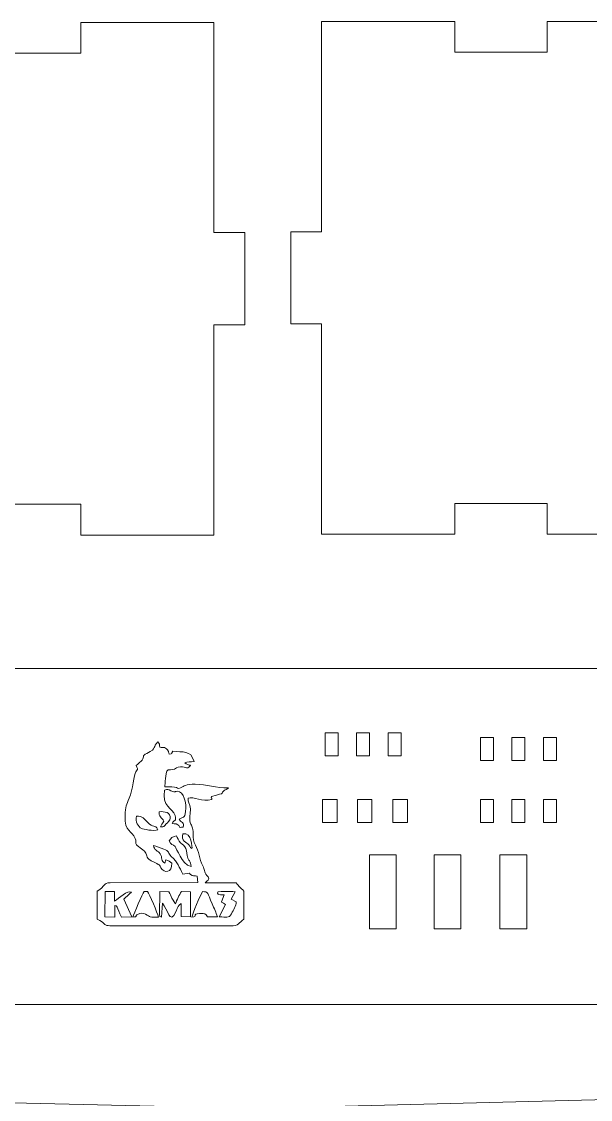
# Model space of a CAD drawing. Header units: centimetres. Extents: x -259 to 261, y 17 to 228.
# Drawn here: x -94.68 to -89.13, y 102.9 to 113.41 of the extents above; entities that cross this region are included whole.
import ezdxf

# ---------------------------------------------------------------- set-up
doc = ezdxf.new("R2010")
doc.units = ezdxf.units.CM
doc.header["$MEASUREMENT"] = 0
doc.layers.add('layer 1', color=7, linetype='Continuous')

msp = doc.modelspace()

# ---------------------------------------------------------------- linework, layer by layer
at = {"layer": 'layer 1', "color": 250, "lineweight": 9}
for points, knots in [([(-94.99846, 108.40203), (-94.99846, 108.40203), (-94.99846, 108.70203), (-94.99846, 108.70203), (-94.99846, 108.70203), (-94.99846, 108.70203), (-94.09846, 108.70203), (-94.09846, 108.70203), (-94.09846, 108.70203), (-94.09846, 108.70203), (-94.09846, 108.40203), (-94.09846, 108.40203), (-94.09846, 108.40203), (-94.09846, 108.40203), (-92.79846, 108.40203), (-92.79846, 108.40203), (-92.79846, 108.40203), (-92.79846, 108.40203), (-92.79846, 110.45203), (-92.79846, 110.45203), (-92.79846, 110.45203), (-92.79846, 110.45203), (-92.49846, 110.45203), (-92.49846, 110.45203), (-92.49846, 110.45203), (-92.49846, 110.45203), (-92.49846, 111.35203), (-92.49846, 111.35203), (-92.49846, 111.35203), (-92.49846, 111.35203), (-92.79846, 111.35203), (-92.79846, 111.35203), (-92.79846, 111.35203), (-92.79846, 111.35203), (-92.79846, 113.40203), (-92.79846, 113.40203), (-92.79846, 113.40203), (-92.79846, 113.40203), (-94.09846, 113.40203), (-94.09846, 113.40203), (-94.09846, 113.40203), (-94.09846, 113.40203), (-94.09846, 113.10203), (-94.09846, 113.10203), (-94.09846, 113.10203), (-94.09846, 113.10203), (-94.99846, 113.10203), (-94.99846, 113.10203), (-94.99846, 113.10203), (-94.99846, 113.10203), (-94.99846, 113.40203), (-94.99846, 113.40203), (-94.99846, 113.40203), (-94.99846, 113.40203), (-96.29846, 113.40203), (-96.29846, 113.40203), (-96.29846, 113.40203), (-96.29846, 113.40203), (-96.29846, 111.35203), (-96.29846, 111.35203), (-96.29846, 111.35203), (-96.29846, 111.35203), (-96.59846, 111.35203), (-96.59846, 111.35203), (-96.59846, 111.35203), (-96.59846, 111.35203), (-96.59846, 110.45203), (-96.59846, 110.45203), (-96.59846, 110.45203), (-96.59846, 110.45203), (-96.29846, 110.45203), (-96.29846, 110.45203), (-96.29846, 110.45203), (-96.29846, 110.45203), (-96.29846, 108.40203), (-96.29846, 108.40203), (-96.29846, 108.40203), (-96.29846, 108.40203), (-94.99846, 108.40203), (-94.99846, 108.40203)], [0, 0, 0, 0, 0.04761905, 0.04761905, 0.04761905, 0.04761905, 0.0952381, 0.0952381, 0.0952381, 0.0952381, 0.14285714, 0.14285714, 0.14285714, 0.14285714, 0.19047619, 0.19047619, 0.19047619, 0.19047619, 0.23809524, 0.23809524, 0.23809524, 0.23809524, 0.28571429, 0.28571429, 0.28571429, 0.28571429, 0.33333333, 0.33333333, 0.33333333, 0.33333333, 0.38095238, 0.38095238, 0.38095238, 0.38095238, 0.42857143, 0.42857143, 0.42857143, 0.42857143, 0.47619048, 0.47619048, 0.47619048, 0.47619048, 0.52380952, 0.52380952, 0.52380952, 0.52380952, 0.57142857, 0.57142857, 0.57142857, 0.57142857, 0.61904762, 0.61904762, 0.61904762, 0.61904762, 0.66666667, 0.66666667, 0.66666667, 0.66666667, 0.71428571, 0.71428571, 0.71428571, 0.71428571, 0.76190476, 0.76190476, 0.76190476, 0.76190476, 0.80952381, 0.80952381, 0.80952381, 0.80952381, 0.85714286, 0.85714286, 0.85714286, 0.85714286, 0.9047619, 0.9047619, 0.9047619, 0.9047619, 1, 1, 1, 1]), ([(-90.44767, 108.41088), (-90.44767, 108.41088), (-90.44767, 108.71088), (-90.44767, 108.71088), (-90.44767, 108.71088), (-90.44767, 108.71088), (-89.54767, 108.71088), (-89.54767, 108.71088), (-89.54767, 108.71088), (-89.54767, 108.71088), (-89.54767, 108.41088), (-89.54767, 108.41088), (-89.54767, 108.41088), (-89.54767, 108.41088), (-88.24767, 108.41088), (-88.24767, 108.41088), (-88.24767, 108.41088), (-88.24767, 108.41088), (-88.24767, 110.46088), (-88.24767, 110.46088), (-88.24767, 110.46088), (-88.24767, 110.46088), (-87.94767, 110.46088), (-87.94767, 110.46088), (-87.94767, 110.46088), (-87.94767, 110.46088), (-87.94767, 111.36088), (-87.94767, 111.36088), (-87.94767, 111.36088), (-87.94767, 111.36088), (-88.24767, 111.36088), (-88.24767, 111.36088), (-88.24767, 111.36088), (-88.24767, 111.36088), (-88.24767, 113.41088), (-88.24767, 113.41088), (-88.24767, 113.41088), (-88.24767, 113.41088), (-89.54767, 113.41088), (-89.54767, 113.41088), (-89.54767, 113.41088), (-89.54767, 113.41088), (-89.54767, 113.11088), (-89.54767, 113.11088), (-89.54767, 113.11088), (-89.54767, 113.11088), (-90.44767, 113.11088), (-90.44767, 113.11088), (-90.44767, 113.11088), (-90.44767, 113.11088), (-90.44767, 113.41088), (-90.44767, 113.41088), (-90.44767, 113.41088), (-90.44767, 113.41088), (-91.74767, 113.41088), (-91.74767, 113.41088), (-91.74767, 113.41088), (-91.74767, 113.41088), (-91.74767, 111.36088), (-91.74767, 111.36088), (-91.74767, 111.36088), (-91.74767, 111.36088), (-92.04767, 111.36088), (-92.04767, 111.36088), (-92.04767, 111.36088), (-92.04767, 111.36088), (-92.04767, 110.46088), (-92.04767, 110.46088), (-92.04767, 110.46088), (-92.04767, 110.46088), (-91.74767, 110.46088), (-91.74767, 110.46088), (-91.74767, 110.46088), (-91.74767, 110.46088), (-91.74767, 108.41088), (-91.74767, 108.41088), (-91.74767, 108.41088), (-91.74767, 108.41088), (-90.44767, 108.41088), (-90.44767, 108.41088)], [0, 0, 0, 0, 0.04761905, 0.04761905, 0.04761905, 0.04761905, 0.0952381, 0.0952381, 0.0952381, 0.0952381, 0.14285714, 0.14285714, 0.14285714, 0.14285714, 0.19047619, 0.19047619, 0.19047619, 0.19047619, 0.23809524, 0.23809524, 0.23809524, 0.23809524, 0.28571429, 0.28571429, 0.28571429, 0.28571429, 0.33333333, 0.33333333, 0.33333333, 0.33333333, 0.38095238, 0.38095238, 0.38095238, 0.38095238, 0.42857143, 0.42857143, 0.42857143, 0.42857143, 0.47619048, 0.47619048, 0.47619048, 0.47619048, 0.52380952, 0.52380952, 0.52380952, 0.52380952, 0.57142857, 0.57142857, 0.57142857, 0.57142857, 0.61904762, 0.61904762, 0.61904762, 0.61904762, 0.66666667, 0.66666667, 0.66666667, 0.66666667, 0.71428571, 0.71428571, 0.71428571, 0.71428571, 0.76190476, 0.76190476, 0.76190476, 0.76190476, 0.80952381, 0.80952381, 0.80952381, 0.80952381, 0.85714286, 0.85714286, 0.85714286, 0.85714286, 0.9047619, 0.9047619, 0.9047619, 0.9047619, 1, 1, 1, 1]), ([(-83.74876, 105.78827), (-83.74876, 105.78827), (-83.74876, 106.05168), (-83.74876, 106.05168), (-83.74876, 106.05168), (-83.74876, 106.05168), (-84.09979, 106.05168), (-84.09979, 106.05168), (-84.09979, 106.05168), (-84.09979, 106.05168), (-84.09979, 107.09913), (-84.09979, 107.09913), (-84.09979, 107.09913), (-84.09979, 107.09913), (-99.54376, 107.09913), (-99.54376, 107.09913), (-99.54376, 107.09913), (-99.54376, 107.09913), (-99.54376, 106.05168), (-99.54376, 106.05168), (-99.54376, 106.05168), (-99.54376, 106.05168), (-99.89473, 106.05168), (-99.89473, 106.05168), (-99.89473, 106.05168), (-99.89473, 106.05168), (-99.89473, 105.60307), (-99.89473, 105.60307)], [0, 0, 0, 0, 0.125, 0.125, 0.125, 0.125, 0.25, 0.25, 0.25, 0.25, 0.375, 0.375, 0.375, 0.375, 0.5, 0.5, 0.5, 0.5, 0.625, 0.625, 0.625, 0.625, 0.75, 0.75, 0.75, 0.75, 1, 1, 1, 1]), ([(-99.89473, 105.54306), (-99.89473, 105.54306), (-99.89473, 104.88139), (-99.89473, 104.88139), (-99.89473, 104.88139), (-99.89473, 104.88139), (-99.54376, 104.88139), (-99.54376, 104.88139), (-99.54376, 104.88139), (-99.54376, 104.88139), (-99.54376, 103.82305), (-99.54376, 103.82305), (-99.54376, 103.82305), (-99.54376, 103.82305), (-84.09979, 103.82305), (-84.09979, 103.82305), (-84.09979, 103.82305), (-84.09979, 103.82305), (-84.09979, 104.88139), (-84.09979, 104.88139), (-84.09979, 104.88139), (-84.09979, 104.88139), (-83.74876, 104.88139), (-83.74876, 104.88139), (-83.74876, 104.88139), (-83.74876, 104.88139), (-83.74876, 105.72827), (-83.74876, 105.72827)], [0, 0, 0, 0, 0.125, 0.125, 0.125, 0.125, 0.25, 0.25, 0.25, 0.25, 0.375, 0.375, 0.375, 0.375, 0.5, 0.5, 0.5, 0.5, 0.625, 0.625, 0.625, 0.625, 0.75, 0.75, 0.75, 0.75, 1, 1, 1, 1]), ([(-93.9405, 100.42963), (-93.9405, 100.42963), (-93.9405, 100.21839), (-93.9405, 100.21839), (-93.9405, 100.21839), (-93.9405, 100.21839), (-91.36649, 100.21839), (-91.36649, 100.21839), (-91.36649, 100.21839), (-91.36649, 100.21839), (-91.36649, 100.42963), (-91.36649, 100.42963), (-91.36649, 100.42963), (-91.36649, 100.42963), (-89.93466, 100.54715), (-89.93466, 100.54715), (-89.93466, 100.54715), (-89.93466, 100.54715), (-89.93466, 100.87239), (-89.93466, 100.87239), (-89.93466, 100.87239), (-89.93466, 100.87239), (-88.06965, 101.03142), (-88.06965, 101.03142), (-88.06965, 101.03142), (-88.06965, 101.03142), (-88.06965, 101.42201), (-88.06965, 101.42201), (-88.06965, 101.42201), (-88.06965, 101.42201), (-86.5844, 101.52906), (-86.5844, 101.52906), (-86.5844, 101.52906), (-86.5844, 101.52906), (-86.52455, 101.82315), (-86.52455, 101.82315), (-86.52455, 101.82315), (-86.52455, 101.82315), (-85.32395, 101.90629), (-85.32395, 101.90629), (-85.32395, 101.90629), (-85.32395, 101.90629), (-85.30585, 102.25374), (-85.30585, 102.25374), (-85.30585, 102.25374), (-85.30585, 102.25374), (-85.09033, 102.26967), (-85.09033, 102.26967), (-85.09033, 102.26967), (-85.09033, 102.26967), (-85.08263, 102.62976), (-85.08263, 102.62976), (-85.08263, 102.62976), (-85.08263, 102.62976), (-85.54023, 103.02428), (-85.54023, 103.02428), (-85.54023, 103.02428), (-85.54023, 103.02428), (-85.92422, 102.99591), (-85.92422, 102.99591), (-85.92422, 102.99591), (-85.92422, 102.99591), (-85.98274, 102.99591), (-85.98274, 102.99591), (-85.98274, 102.99591), (-85.98274, 102.99591), (-85.98274, 102.26169), (-85.98274, 102.26169), (-85.98274, 102.26169), (-85.98274, 102.26169), (-86.33376, 102.26169), (-86.33376, 102.26169), (-86.33376, 102.26169), (-86.33376, 102.26169), (-86.33376, 102.9613), (-86.33376, 102.9613), (-86.33376, 102.9613), (-86.33376, 102.9613), (-86.39228, 102.9613), (-86.39228, 102.9613), (-86.39228, 102.9613), (-86.39228, 102.9613), (-92.41757, 102.80723), (-92.41757, 102.80723), (-92.41757, 102.80723), (-92.41757, 102.80723), (-98.91478, 102.9613), (-98.91478, 102.9613), (-98.91478, 102.9613), (-98.91478, 102.9613), (-98.97328, 102.9613), (-98.97328, 102.9613), (-98.97328, 102.9613), (-98.97328, 102.9613), (-98.97328, 102.26169), (-98.97328, 102.26169), (-98.97328, 102.26169), (-98.97328, 102.26169), (-99.32425, 102.26169), (-99.32425, 102.26169), (-99.32425, 102.26169), (-99.32425, 102.26169), (-99.32425, 102.99591), (-99.32425, 102.99591), (-99.32425, 102.99591), (-99.32425, 102.99591), (-99.38276, 102.99591), (-99.38276, 102.99591), (-99.38276, 102.99591), (-99.38276, 102.99591), (-99.76677, 103.02428), (-99.76677, 103.02428), (-99.76677, 103.02428), (-99.76677, 103.02428), (-100.22435, 102.62976), (-100.22435, 102.62976), (-100.22435, 102.62976), (-100.22435, 102.62976), (-100.21666, 102.26967), (-100.21666, 102.26967), (-100.21666, 102.26967), (-100.21666, 102.26967), (-100.00113, 102.25374), (-100.00113, 102.25374), (-100.00113, 102.25374), (-100.00113, 102.25374), (-99.98304, 101.86726), (-99.98304, 101.86726), (-99.98304, 101.86726), (-99.98304, 101.86726), (-98.7825, 101.78412), (-98.7825, 101.78412), (-98.7825, 101.78412), (-98.7825, 101.78412), (-98.72259, 101.52906), (-98.72259, 101.52906), (-98.72259, 101.52906), (-98.72259, 101.52906), (-97.23741, 101.42201), (-97.23741, 101.42201), (-97.23741, 101.42201), (-97.23741, 101.42201), (-97.23741, 101.03142), (-97.23741, 101.03142), (-97.23741, 101.03142), (-97.23741, 101.03142), (-95.37239, 100.87239), (-95.37239, 100.87239), (-95.37239, 100.87239), (-95.37239, 100.87239), (-95.37239, 100.54715), (-95.37239, 100.54715), (-95.37239, 100.54715), (-95.37239, 100.54715), (-93.9405, 100.42963), (-93.9405, 100.42963)], [0, 0, 0, 0, 0.025, 0.025, 0.025, 0.025, 0.05, 0.05, 0.05, 0.05, 0.075, 0.075, 0.075, 0.075, 0.1, 0.1, 0.1, 0.1, 0.125, 0.125, 0.125, 0.125, 0.15, 0.15, 0.15, 0.15, 0.175, 0.175, 0.175, 0.175, 0.2, 0.2, 0.2, 0.2, 0.225, 0.225, 0.225, 0.225, 0.25, 0.25, 0.25, 0.25, 0.275, 0.275, 0.275, 0.275, 0.3, 0.3, 0.3, 0.3, 0.325, 0.325, 0.325, 0.325, 0.35, 0.35, 0.35, 0.35, 0.375, 0.375, 0.375, 0.375, 0.4, 0.4, 0.4, 0.4, 0.425, 0.425, 0.425, 0.425, 0.45, 0.45, 0.45, 0.45, 0.475, 0.475, 0.475, 0.475, 0.5, 0.5, 0.5, 0.5, 0.525, 0.525, 0.525, 0.525, 0.55, 0.55, 0.55, 0.55, 0.575, 0.575, 0.575, 0.575, 0.6, 0.6, 0.6, 0.6, 0.625, 0.625, 0.625, 0.625, 0.65, 0.65, 0.65, 0.65, 0.675, 0.675, 0.675, 0.675, 0.7, 0.7, 0.7, 0.7, 0.725, 0.725, 0.725, 0.725, 0.75, 0.75, 0.75, 0.75, 0.775, 0.775, 0.775, 0.775, 0.8, 0.8, 0.8, 0.8, 0.825, 0.825, 0.825, 0.825, 0.85, 0.85, 0.85, 0.85, 0.875, 0.875, 0.875, 0.875, 0.9, 0.9, 0.9, 0.9, 0.925, 0.925, 0.925, 0.925, 0.95, 0.95, 0.95, 0.95, 1, 1, 1, 1])]:
    msp.add_open_spline(points, degree=3, knots=knots, dxfattribs=at)
at = {"layer": 'layer 1', "color": 2, "lineweight": 9}
for points, knots in [([(-91.58566, 106.2482), (-91.58566, 106.2482), (-91.7119, 106.2482), (-91.7119, 106.2482), (-91.7119, 106.2482), (-91.7119, 106.2482), (-91.7119, 106.47311), (-91.7119, 106.47311), (-91.7119, 106.47311), (-91.7119, 106.47311), (-91.58566, 106.47311), (-91.58566, 106.47311), (-91.58566, 106.47311), (-91.58566, 106.47311), (-91.58566, 106.2482), (-91.58566, 106.2482)], [0, 0, 0, 0, 0.2, 0.2, 0.2, 0.2, 0.4, 0.4, 0.4, 0.4, 0.6, 0.6, 0.6, 0.6, 1, 1, 1, 1]), ([(-91.28151, 106.24829), (-91.28151, 106.24829), (-91.40775, 106.24829), (-91.40775, 106.24829), (-91.40775, 106.24829), (-91.40775, 106.24829), (-91.40775, 106.47318), (-91.40775, 106.47318), (-91.40775, 106.47318), (-91.40775, 106.47318), (-91.28151, 106.47318), (-91.28151, 106.47318), (-91.28151, 106.47318), (-91.28151, 106.47318), (-91.28151, 106.24829), (-91.28151, 106.24829)], [0, 0, 0, 0, 0.2, 0.2, 0.2, 0.2, 0.4, 0.4, 0.4, 0.4, 0.6, 0.6, 0.6, 0.6, 1, 1, 1, 1]), ([(-90.97165, 106.24829), (-90.97165, 106.24829), (-91.09789, 106.24829), (-91.09789, 106.24829), (-91.09789, 106.24829), (-91.09789, 106.24829), (-91.09789, 106.47318), (-91.09789, 106.47318), (-91.09789, 106.47318), (-91.09789, 106.47318), (-90.97165, 106.47318), (-90.97165, 106.47318), (-90.97165, 106.47318), (-90.97165, 106.47318), (-90.97165, 106.24829), (-90.97165, 106.24829)], [0, 0, 0, 0, 0.2, 0.2, 0.2, 0.2, 0.4, 0.4, 0.4, 0.4, 0.6, 0.6, 0.6, 0.6, 1, 1, 1, 1]), ([(-90.07047, 106.20192), (-90.07047, 106.20192), (-90.19671, 106.20192), (-90.19671, 106.20192), (-90.19671, 106.20192), (-90.19671, 106.20192), (-90.19671, 106.42682), (-90.19671, 106.42682), (-90.19671, 106.42682), (-90.19671, 106.42682), (-90.07047, 106.42682), (-90.07047, 106.42682), (-90.07047, 106.42682), (-90.07047, 106.42682), (-90.07047, 106.20192), (-90.07047, 106.20192)], [0, 0, 0, 0, 0.2, 0.2, 0.2, 0.2, 0.4, 0.4, 0.4, 0.4, 0.6, 0.6, 0.6, 0.6, 1, 1, 1, 1]), ([(-89.76632, 106.202), (-89.76632, 106.202), (-89.89256, 106.202), (-89.89256, 106.202), (-89.89256, 106.202), (-89.89256, 106.202), (-89.89256, 106.4269), (-89.89256, 106.4269), (-89.89256, 106.4269), (-89.89256, 106.4269), (-89.76632, 106.4269), (-89.76632, 106.4269), (-89.76632, 106.4269), (-89.76632, 106.4269), (-89.76632, 106.202), (-89.76632, 106.202)], [0, 0, 0, 0, 0.2, 0.2, 0.2, 0.2, 0.4, 0.4, 0.4, 0.4, 0.6, 0.6, 0.6, 0.6, 1, 1, 1, 1]), ([(-89.5827, 106.202), (-89.5827, 106.202), (-89.5827, 106.4269), (-89.5827, 106.4269), (-89.5827, 106.4269), (-89.5827, 106.4269), (-89.45646, 106.4269), (-89.45646, 106.4269), (-89.45646, 106.4269), (-89.45646, 106.4269), (-89.45646, 106.202), (-89.45646, 106.202), (-89.45646, 106.202), (-89.45646, 106.202), (-89.5827, 106.202), (-89.5827, 106.202)], [0, 0, 0, 0, 0.2, 0.2, 0.2, 0.2, 0.4, 0.4, 0.4, 0.4, 0.6, 0.6, 0.6, 0.6, 1, 1, 1, 1]), ([(-92.66212, 105.93124), (-92.66084, 105.9322), (-92.65846, 105.93412), (-92.65699, 105.93588), (-92.65699, 105.93588), (-92.77675, 105.9356), (-92.86793, 105.96874), (-92.98038, 105.9721), (-92.98038, 105.9721), (-93.07653, 105.97497), (-93.08723, 105.95113), (-93.12484, 105.93486), (-93.12484, 105.93486), (-93.15415, 105.92218), (-93.14986, 105.93728), (-93.18411, 105.94435), (-93.18411, 105.94435), (-93.21968, 105.95167), (-93.23926, 105.94229), (-93.27616, 105.94488), (-93.27616, 105.94488), (-93.27823, 105.97258), (-93.2691, 106.0836), (-93.2577, 106.10035), (-93.2577, 106.10035), (-93.23286, 106.12293), (-93.23897, 106.10648), (-93.20281, 106.11418), (-93.20281, 106.11418), (-93.17051, 106.12106), (-93.17402, 106.13093), (-93.14827, 106.13812), (-93.14827, 106.13812), (-93.07581, 106.15833), (-93.06979, 106.10098), (-93.02831, 106.15431), (-93.02831, 106.15431), (-93.03038, 106.15568), (-93.03397, 106.15925), (-93.03517, 106.15724), (-93.03517, 106.15724), (-93.0352, 106.15718), (-93.06856, 106.16612), (-93.08159, 106.17971), (-93.08159, 106.17971), (-93.05904, 106.19405), (-93.02494, 106.18948), (-92.99183, 106.19203), (-92.99183, 106.19203), (-93.02547, 106.31327), (-93.10069, 106.27583), (-93.20065, 106.2947), (-93.20065, 106.2947), (-93.22193, 106.26381), (-93.19395, 106.27043), (-93.23452, 106.26596), (-93.23452, 106.26596), (-93.24601, 106.2861), (-93.23966, 106.28309), (-93.24283, 106.28981), (-93.24283, 106.28981), (-93.26809, 106.34338), (-93.289, 106.3244), (-93.32748, 106.33164), (-93.32748, 106.33164), (-93.33129, 106.35913), (-93.32807, 106.36665), (-93.34459, 106.38378), (-93.34459, 106.38378), (-93.40425, 106.3311), (-93.34527, 106.32535), (-93.45362, 106.27227), (-93.45362, 106.27227), (-93.50654, 106.24634), (-93.47413, 106.24483), (-93.49791, 106.20578), (-93.49791, 106.20578), (-93.50266, 106.19798), (-93.5426, 106.16739), (-93.5569, 106.15431), (-93.5569, 106.15431), (-93.54003, 106.10654), (-93.53766, 106.13022), (-93.56056, 106.0918), (-93.56056, 106.0918), (-93.57614, 106.06566), (-93.59284, 105.92041), (-93.62593, 105.83466), (-93.62593, 105.83466), (-93.65317, 105.7641), (-93.6607, 105.76275), (-93.66586, 105.6635), (-93.66586, 105.6635), (-93.67433, 105.50078), (-93.59404, 105.52364), (-93.56667, 105.44048), (-93.56667, 105.44048), (-93.55061, 105.39167), (-93.57309, 105.39177), (-93.53524, 105.36246), (-93.53524, 105.36246), (-93.50793, 105.34131), (-93.49885, 105.34307), (-93.47722, 105.31868), (-93.47722, 105.31868), (-93.42554, 105.26041), (-93.49033, 105.26061), (-93.37682, 105.20739), (-93.37682, 105.20739), (-93.31061, 105.17636), (-93.33174, 105.18241), (-93.31691, 105.15751), (-93.31691, 105.15751), (-93.28197, 105.09889), (-93.20728, 105.10948), (-93.20924, 105.20049), (-93.20924, 105.20049), (-93.22937, 105.21785), (-93.23808, 105.22622), (-93.26839, 105.23417)], [0, 0, 0, 0, 0.03225806, 0.03225806, 0.03225806, 0.03225806, 0.06451613, 0.06451613, 0.06451613, 0.06451613, 0.09677419, 0.09677419, 0.09677419, 0.09677419, 0.12903226, 0.12903226, 0.12903226, 0.12903226, 0.16129032, 0.16129032, 0.16129032, 0.16129032, 0.19354839, 0.19354839, 0.19354839, 0.19354839, 0.22580645, 0.22580645, 0.22580645, 0.22580645, 0.25806452, 0.25806452, 0.25806452, 0.25806452, 0.29032258, 0.29032258, 0.29032258, 0.29032258, 0.32258065, 0.32258065, 0.32258065, 0.32258065, 0.35483871, 0.35483871, 0.35483871, 0.35483871, 0.38709677, 0.38709677, 0.38709677, 0.38709677, 0.41935484, 0.41935484, 0.41935484, 0.41935484, 0.4516129, 0.4516129, 0.4516129, 0.4516129, 0.48387097, 0.48387097, 0.48387097, 0.48387097, 0.51612903, 0.51612903, 0.51612903, 0.51612903, 0.5483871, 0.5483871, 0.5483871, 0.5483871, 0.58064516, 0.58064516, 0.58064516, 0.58064516, 0.61290323, 0.61290323, 0.61290323, 0.61290323, 0.64516129, 0.64516129, 0.64516129, 0.64516129, 0.67741935, 0.67741935, 0.67741935, 0.67741935, 0.70967742, 0.70967742, 0.70967742, 0.70967742, 0.74193548, 0.74193548, 0.74193548, 0.74193548, 0.77419355, 0.77419355, 0.77419355, 0.77419355, 0.80645161, 0.80645161, 0.80645161, 0.80645161, 0.83870968, 0.83870968, 0.83870968, 0.83870968, 0.87096774, 0.87096774, 0.87096774, 0.87096774, 0.90322581, 0.90322581, 0.90322581, 0.90322581, 0.93548387, 0.93548387, 0.93548387, 0.93548387, 1, 1, 1, 1]), ([(-93.09905, 105.55415), (-93.08257, 105.59838), (-93.12319, 105.6009), (-93.13791, 105.62938), (-93.13791, 105.62938), (-93.09887, 105.65998), (-93.08576, 105.63), (-93.07459, 105.70631), (-93.07459, 105.70631), (-93.06254, 105.78856), (-93.09502, 105.9033), (-93.15695, 105.90241), (-93.15695, 105.90241), (-93.19474, 105.90187), (-93.16071, 105.88668), (-93.21814, 105.90773), (-93.21814, 105.90773), (-93.25061, 105.91963), (-93.24525, 105.92756), (-93.28098, 105.91327), (-93.28098, 105.91327), (-93.30818, 105.75569), (-93.20124, 105.73906), (-93.17854, 105.66688), (-93.17854, 105.66688), (-93.15899, 105.60467), (-93.19146, 105.62645), (-93.20531, 105.58869), (-93.20531, 105.58869), (-93.17303, 105.58167), (-93.17873, 105.59307), (-93.15174, 105.57643), (-93.15174, 105.57643), (-93.11601, 105.55441), (-93.15524, 105.5456), (-93.09905, 105.55415)], [0, 0, 0, 0, 0.1, 0.1, 0.1, 0.1, 0.2, 0.2, 0.2, 0.2, 0.3, 0.3, 0.3, 0.3, 0.4, 0.4, 0.4, 0.4, 0.5, 0.5, 0.5, 0.5, 0.6, 0.6, 0.6, 0.6, 0.7, 0.7, 0.7, 0.7, 0.8, 0.8, 0.8, 0.8, 1, 1, 1, 1]), ([(-92.8857, 105.01096), (-92.85098, 105.03763), (-92.83234, 105.04104), (-92.86659, 105.08219), (-92.86659, 105.08219), (-92.89714, 105.11888), (-92.88707, 105.13726), (-92.90849, 105.17655), (-92.90849, 105.17655), (-92.9434, 105.2406), (-92.94462, 105.32381), (-92.97939, 105.37671), (-92.97939, 105.37671), (-93.00162, 105.41052), (-92.99945, 105.44191), (-93.00049, 105.48576), (-93.00049, 105.48576), (-93.00238, 105.56597), (-93.01509, 105.54829), (-93.02952, 105.59779), (-93.02952, 105.59779), (-93.04223, 105.64137), (-93.02735, 105.68703), (-93.02867, 105.73153), (-93.02867, 105.73153), (-93.03026, 105.78526), (-93.05549, 105.79698), (-93.05165, 105.83641), (-93.05165, 105.83641), (-92.99758, 105.85433), (-92.91117, 105.79873), (-92.81966, 105.82117), (-92.81966, 105.82117), (-92.81613, 105.83346), (-92.81881, 105.82406), (-92.82017, 105.83425), (-92.82017, 105.83425), (-92.82377, 105.86113), (-92.82477, 105.8161), (-92.82371, 105.85276), (-92.82371, 105.85276), (-92.66473, 105.89833), (-92.7534, 105.85974), (-92.70079, 105.90685), (-92.70079, 105.90685), (-92.68804, 105.91828), (-92.69444, 105.91019), (-92.67907, 105.9196)], [0, 0, 0, 0, 0.07692308, 0.07692308, 0.07692308, 0.07692308, 0.15384615, 0.15384615, 0.15384615, 0.15384615, 0.23076923, 0.23076923, 0.23076923, 0.23076923, 0.30769231, 0.30769231, 0.30769231, 0.30769231, 0.38461538, 0.38461538, 0.38461538, 0.38461538, 0.46153846, 0.46153846, 0.46153846, 0.46153846, 0.53846154, 0.53846154, 0.53846154, 0.53846154, 0.61538462, 0.61538462, 0.61538462, 0.61538462, 0.69230769, 0.69230769, 0.69230769, 0.69230769, 0.76923077, 0.76923077, 0.76923077, 0.76923077, 0.84615385, 0.84615385, 0.84615385, 0.84615385, 1, 1, 1, 1]), ([(-91.73875, 105.59669), (-91.73875, 105.59669), (-91.73875, 105.82159), (-91.73875, 105.82159), (-91.73875, 105.82159), (-91.73875, 105.82159), (-91.5976, 105.82159), (-91.5976, 105.82159), (-91.5976, 105.82159), (-91.5976, 105.82159), (-91.5976, 105.59669), (-91.5976, 105.59669), (-91.5976, 105.59669), (-91.5976, 105.59669), (-91.73875, 105.59669), (-91.73875, 105.59669)], [0, 0, 0, 0, 0.2, 0.2, 0.2, 0.2, 0.4, 0.4, 0.4, 0.4, 0.6, 0.6, 0.6, 0.6, 1, 1, 1, 1]), ([(-91.39868, 105.59676), (-91.39868, 105.59676), (-91.39868, 105.82167), (-91.39868, 105.82167), (-91.39868, 105.82167), (-91.39868, 105.82167), (-91.25754, 105.82167), (-91.25754, 105.82167), (-91.25754, 105.82167), (-91.25754, 105.82167), (-91.25754, 105.59676), (-91.25754, 105.59676), (-91.25754, 105.59676), (-91.25754, 105.59676), (-91.39868, 105.59676), (-91.39868, 105.59676)], [0, 0, 0, 0, 0.2, 0.2, 0.2, 0.2, 0.4, 0.4, 0.4, 0.4, 0.6, 0.6, 0.6, 0.6, 1, 1, 1, 1]), ([(-91.05224, 105.59676), (-91.05224, 105.59676), (-91.05224, 105.82167), (-91.05224, 105.82167), (-91.05224, 105.82167), (-91.05224, 105.82167), (-90.91109, 105.82167), (-90.91109, 105.82167), (-90.91109, 105.82167), (-90.91109, 105.82167), (-90.91109, 105.59676), (-90.91109, 105.59676), (-90.91109, 105.59676), (-90.91109, 105.59676), (-91.05224, 105.59676), (-91.05224, 105.59676)], [0, 0, 0, 0, 0.2, 0.2, 0.2, 0.2, 0.4, 0.4, 0.4, 0.4, 0.6, 0.6, 0.6, 0.6, 1, 1, 1, 1]), ([(-90.19671, 105.59669), (-90.19671, 105.59669), (-90.19671, 105.82159), (-90.19671, 105.82159), (-90.19671, 105.82159), (-90.19671, 105.82159), (-90.07047, 105.82159), (-90.07047, 105.82159), (-90.07047, 105.82159), (-90.07047, 105.82159), (-90.07047, 105.59669), (-90.07047, 105.59669), (-90.07047, 105.59669), (-90.07047, 105.59669), (-90.19671, 105.59669), (-90.19671, 105.59669)], [0, 0, 0, 0, 0.2, 0.2, 0.2, 0.2, 0.4, 0.4, 0.4, 0.4, 0.6, 0.6, 0.6, 0.6, 1, 1, 1, 1]), ([(-89.89256, 105.59676), (-89.89256, 105.59676), (-89.89256, 105.82167), (-89.89256, 105.82167), (-89.89256, 105.82167), (-89.89256, 105.82167), (-89.76632, 105.82167), (-89.76632, 105.82167), (-89.76632, 105.82167), (-89.76632, 105.82167), (-89.76632, 105.59676), (-89.76632, 105.59676), (-89.76632, 105.59676), (-89.76632, 105.59676), (-89.89256, 105.59676), (-89.89256, 105.59676)], [0, 0, 0, 0, 0.2, 0.2, 0.2, 0.2, 0.4, 0.4, 0.4, 0.4, 0.6, 0.6, 0.6, 0.6, 1, 1, 1, 1]), ([(-89.5827, 105.59676), (-89.5827, 105.59676), (-89.5827, 105.82167), (-89.5827, 105.82167), (-89.5827, 105.82167), (-89.5827, 105.82167), (-89.45646, 105.82167), (-89.45646, 105.82167), (-89.45646, 105.82167), (-89.45646, 105.82167), (-89.45646, 105.59676), (-89.45646, 105.59676), (-89.45646, 105.59676), (-89.45646, 105.59676), (-89.5827, 105.59676), (-89.5827, 105.59676)], [0, 0, 0, 0, 0.2, 0.2, 0.2, 0.2, 0.4, 0.4, 0.4, 0.4, 0.6, 0.6, 0.6, 0.6, 1, 1, 1, 1]), ([(-93.22479, 105.63879), (-93.21744, 105.69175), (-93.28009, 105.713), (-93.33261, 105.70096), (-93.33261, 105.70096), (-93.34157, 105.66047), (-93.30782, 105.64669), (-93.28692, 105.61245), (-93.28692, 105.61245), (-93.30112, 105.58334), (-93.31492, 105.58019), (-93.31975, 105.55457), (-93.31975, 105.55457), (-93.28377, 105.55164), (-93.28465, 105.56138), (-93.2651, 105.58397), (-93.2651, 105.58397), (-93.25045, 105.6009), (-93.22811, 105.61495), (-93.22479, 105.63879)], [0, 0, 0, 0, 0.16666667, 0.16666667, 0.16666667, 0.16666667, 0.33333333, 0.33333333, 0.33333333, 0.33333333, 0.5, 0.5, 0.5, 0.5, 0.66666667, 0.66666667, 0.66666667, 0.66666667, 1, 1, 1, 1]), ([(-93.34565, 105.52791), (-93.36891, 105.58491), (-93.39711, 105.54081), (-93.44473, 105.59719), (-93.44473, 105.59719), (-93.47102, 105.62832), (-93.49646, 105.6652), (-93.55311, 105.66011), (-93.55311, 105.66011), (-93.56824, 105.6055), (-93.54036, 105.55706), (-93.50355, 105.53852), (-93.50355, 105.53852), (-93.49597, 105.53471), (-93.38184, 105.50904), (-93.34565, 105.52791)], [0, 0, 0, 0, 0.2, 0.2, 0.2, 0.2, 0.4, 0.4, 0.4, 0.4, 0.6, 0.6, 0.6, 0.6, 1, 1, 1, 1]), ([(-93.02103, 105.16783), (-93.02684, 105.23312), (-93.03889, 105.20753), (-93.05372, 105.25171), (-93.05372, 105.25171), (-93.06442, 105.28355), (-93.05913, 105.31422), (-93.07143, 105.34355), (-93.07143, 105.34355), (-93.08399, 105.37351), (-93.10395, 105.38053), (-93.12503, 105.40045), (-93.12503, 105.40045), (-93.14585, 105.42013), (-93.15582, 105.44871), (-93.164, 105.46915), (-93.164, 105.46915), (-93.19772, 105.46417), (-93.22374, 105.44596), (-93.23504, 105.41771), (-93.23504, 105.41771), (-93.21641, 105.37834), (-93.2005, 105.38763), (-93.17777, 105.36439), (-93.17777, 105.36439), (-93.15861, 105.34481), (-93.12035, 105.19604), (-93.02103, 105.16783)], [0, 0, 0, 0, 0.125, 0.125, 0.125, 0.125, 0.25, 0.25, 0.25, 0.25, 0.375, 0.375, 0.375, 0.375, 0.5, 0.5, 0.5, 0.5, 0.625, 0.625, 0.625, 0.625, 0.75, 0.75, 0.75, 0.75, 1, 1, 1, 1]), ([(-93.01312, 105.34319), (-93.00985, 105.35029), (-93.01664, 105.50392), (-93.10107, 105.4878), (-93.10107, 105.4878), (-93.12401, 105.41896), (-93.06356, 105.40412), (-93.04377, 105.38001), (-93.04377, 105.38001), (-93.02401, 105.35593), (-93.03936, 105.36109), (-93.01312, 105.34319)], [0, 0, 0, 0, 0.25, 0.25, 0.25, 0.25, 0.5, 0.5, 0.5, 0.5, 1, 1, 1, 1]), ([(-93.38888, 105.374), (-93.36146, 105.36852), (-93.31834, 105.35064), (-93.28699, 105.3394), (-93.28699, 105.3394), (-93.23324, 105.32016), (-93.2474, 105.29873), (-93.21498, 105.26793), (-93.21498, 105.26793), (-93.14986, 105.20607), (-93.13752, 105.16384), (-93.10261, 105.09548)], [0, 0, 0, 0, 0.25, 0.25, 0.25, 0.25, 0.5, 0.5, 0.5, 0.5, 1, 1, 1, 1]), ([(-93.27685, 105.20244), (-93.31736, 105.22118), (-93.29873, 105.2531), (-93.32424, 105.2941), (-93.32424, 105.2941), (-93.34239, 105.32326), (-93.38261, 105.3281), (-93.38888, 105.374)], [0, 0, 0, 0, 0.33333333, 0.33333333, 0.33333333, 0.33333333, 1, 1, 1, 1]), ([(-91.28151, 105.28229), (-91.28151, 105.28229), (-91.0198, 105.28229), (-91.0198, 105.28229), (-91.0198, 105.28229), (-91.0198, 105.28229), (-91.0198, 104.56157), (-91.0198, 104.56157), (-91.0198, 104.56157), (-91.0198, 104.56157), (-91.28151, 104.56157), (-91.28151, 104.56157), (-91.28151, 104.56157), (-91.28151, 104.56157), (-91.28151, 105.28229), (-91.28151, 105.28229)], [0, 0, 0, 0, 0.2, 0.2, 0.2, 0.2, 0.4, 0.4, 0.4, 0.4, 0.6, 0.6, 0.6, 0.6, 1, 1, 1, 1]), ([(-90.65098, 105.28256), (-90.65098, 105.28256), (-90.38928, 105.28256), (-90.38928, 105.28256), (-90.38928, 105.28256), (-90.38928, 105.28256), (-90.38928, 104.56183), (-90.38928, 104.56183), (-90.38928, 104.56183), (-90.38928, 104.56183), (-90.65098, 104.56183), (-90.65098, 104.56183), (-90.65098, 104.56183), (-90.65098, 104.56183), (-90.65098, 105.28256), (-90.65098, 105.28256)], [0, 0, 0, 0, 0.2, 0.2, 0.2, 0.2, 0.4, 0.4, 0.4, 0.4, 0.6, 0.6, 0.6, 0.6, 1, 1, 1, 1]), ([(-89.74691, 105.28256), (-89.74691, 105.28256), (-89.74691, 104.56183), (-89.74691, 104.56183), (-89.74691, 104.56183), (-89.74691, 104.56183), (-90.00862, 104.56183), (-90.00862, 104.56183), (-90.00862, 104.56183), (-90.00862, 104.56183), (-90.00862, 105.28256), (-90.00862, 105.28256), (-90.00862, 105.28256), (-90.00862, 105.28256), (-89.74691, 105.28256), (-89.74691, 105.28256)], [0, 0, 0, 0, 0.2, 0.2, 0.2, 0.2, 0.4, 0.4, 0.4, 0.4, 0.6, 0.6, 0.6, 0.6, 1, 1, 1, 1]), ([(-92.96125, 105.07328), (-92.96125, 105.07328), (-92.95559, 105.01131), (-92.95559, 105.01131), (-92.95559, 105.01131), (-92.95559, 105.01131), (-93.81025, 105.01042), (-93.81025, 105.01042)], [0, 0, 0, 0, 0.33333333, 0.33333333, 0.33333333, 0.33333333, 1, 1, 1, 1]), ([(-93.0392, 105.10415), (-93.03603, 105.10853), (-93.03711, 105.09075), (-93.01123, 105.08114), (-93.01123, 105.08114), (-92.98746, 105.07233), (-92.99236, 105.08423), (-92.96125, 105.07328)], [0, 0, 0, 0, 0.33333333, 0.33333333, 0.33333333, 0.33333333, 1, 1, 1, 1]), ([(-93.67754, 104.84991), (-93.65488, 104.87308), (-93.62974, 104.89447), (-93.60202, 104.91818), (-93.60202, 104.91818), (-93.64386, 104.94318), (-93.72328, 104.85464), (-93.76808, 104.83207)], [0, 0, 0, 0, 0.33333333, 0.33333333, 0.33333333, 0.33333333, 1, 1, 1, 1]), ([(-93.86106, 104.92411), (-93.86106, 104.92411), (-93.86452, 104.67643), (-93.86452, 104.67643), (-93.86452, 104.67643), (-93.86452, 104.67643), (-93.76712, 104.67575), (-93.76712, 104.67575), (-93.76712, 104.67575), (-93.76712, 104.67575), (-93.7667, 104.78901), (-93.7667, 104.78901)], [0, 0, 0, 0, 0.25, 0.25, 0.25, 0.25, 0.5, 0.5, 0.5, 0.5, 1, 1, 1, 1]), ([(-93.76808, 104.83207), (-93.76808, 104.83207), (-93.7682, 104.92408), (-93.7682, 104.92408), (-93.7682, 104.92408), (-93.7682, 104.92408), (-93.86106, 104.92411), (-93.86106, 104.92411)], [0, 0, 0, 0, 0.33333333, 0.33333333, 0.33333333, 0.33333333, 1, 1, 1, 1]), ([(-93.69905, 104.67562), (-93.69905, 104.67562), (-93.60074, 104.67656), (-93.60074, 104.67656), (-93.60074, 104.67656), (-93.60074, 104.67656), (-93.67754, 104.84991), (-93.67754, 104.84991)], [0, 0, 0, 0, 0.33333333, 0.33333333, 0.33333333, 0.33333333, 1, 1, 1, 1]), ([(-93.58894, 104.67588), (-93.53699, 104.67939), (-93.57352, 104.68538), (-93.54317, 104.70223), (-93.54317, 104.70223), (-93.48382, 104.73514), (-93.43708, 104.68142), (-93.42053, 104.67701), (-93.42053, 104.67701), (-93.40738, 104.67352), (-93.35675, 104.6755), (-93.34018, 104.67547), (-93.34018, 104.67547), (-93.34984, 104.71234), (-93.42784, 104.90395), (-93.44619, 104.9235)], [0, 0, 0, 0, 0.2, 0.2, 0.2, 0.2, 0.4, 0.4, 0.4, 0.4, 0.6, 0.6, 0.6, 0.6, 1, 1, 1, 1]), ([(-93.23729, 104.92304), (-93.23729, 104.92304), (-93.32773, 104.92442), (-93.32773, 104.92442), (-93.32773, 104.92442), (-93.32773, 104.92442), (-93.32858, 104.6983), (-93.32858, 104.6983)], [0, 0, 0, 0, 0.33333333, 0.33333333, 0.33333333, 0.33333333, 1, 1, 1, 1]), ([(-93.11735, 104.80781), (-93.11735, 104.80781), (-93.11802, 104.67973), (-93.11802, 104.67973), (-93.11802, 104.67973), (-93.11802, 104.67973), (-93.0263, 104.67641), (-93.0263, 104.67641), (-93.0263, 104.67641), (-93.0263, 104.67641), (-93.02707, 104.92184), (-93.02707, 104.92184), (-93.02707, 104.92184), (-93.02707, 104.92184), (-93.11598, 104.92405), (-93.11598, 104.92405)], [0, 0, 0, 0, 0.2, 0.2, 0.2, 0.2, 0.4, 0.4, 0.4, 0.4, 0.6, 0.6, 0.6, 0.6, 1, 1, 1, 1]), ([(-92.76451, 104.67638), (-92.77855, 104.72165), (-92.7962, 104.75808), (-92.81609, 104.80377), (-92.81609, 104.80377), (-92.86431, 104.91453), (-92.84898, 104.92423), (-92.9113, 104.9235), (-92.9113, 104.9235), (-92.93201, 104.88159), (-93.01005, 104.71137), (-93.01331, 104.67594)], [0, 0, 0, 0, 0.25, 0.25, 0.25, 0.25, 0.5, 0.5, 0.5, 0.5, 1, 1, 1, 1]), ([(-92.59094, 104.92308), (-92.62321, 104.92393), (-92.65386, 104.92365), (-92.68432, 104.92411), (-92.68432, 104.92411), (-92.69418, 104.92425), (-92.71937, 104.92553), (-92.72735, 104.9249), (-92.72735, 104.9249), (-92.79029, 104.91988), (-92.74616, 104.92141), (-92.76394, 104.90972), (-92.76394, 104.90972), (-92.75381, 104.89184), (-92.76165, 104.89344), (-92.69803, 104.8934)], [0, 0, 0, 0, 0.2, 0.2, 0.2, 0.2, 0.4, 0.4, 0.4, 0.4, 0.6, 0.6, 0.6, 0.6, 1, 1, 1, 1]), ([(-92.58246, 104.82505), (-92.58246, 104.82505), (-92.62982, 104.85045), (-92.62982, 104.85045), (-92.62982, 104.85045), (-92.62982, 104.85045), (-92.59094, 104.92308), (-92.59094, 104.92308)], [0, 0, 0, 0, 0.33333333, 0.33333333, 0.33333333, 0.33333333, 1, 1, 1, 1]), ([(-93.7667, 104.78901), (-93.74727, 104.78439), (-93.75508, 104.78895), (-93.7438, 104.77199), (-93.7438, 104.77199), (-93.73275, 104.75536), (-93.72683, 104.71891), (-93.69905, 104.67562)], [0, 0, 0, 0, 0.33333333, 0.33333333, 0.33333333, 0.33333333, 1, 1, 1, 1]), ([(-93.30151, 104.80972), (-93.24761, 104.7604), (-93.23451, 104.58656), (-93.16802, 104.73252), (-93.16802, 104.73252), (-93.14902, 104.77422), (-93.15079, 104.78568), (-93.11735, 104.80781)], [0, 0, 0, 0, 0.33333333, 0.33333333, 0.33333333, 0.33333333, 1, 1, 1, 1]), ([(-92.74667, 104.67695), (-92.67852, 104.67774), (-92.65485, 104.65741), (-92.62804, 104.70885), (-92.62804, 104.70885), (-92.6086, 104.74615), (-92.58001, 104.78103), (-92.58246, 104.82505)], [0, 0, 0, 0, 0.33333333, 0.33333333, 0.33333333, 0.33333333, 1, 1, 1, 1]), ([(-92.70687, 104.81202), (-92.70687, 104.81202), (-92.68627, 104.79965), (-92.68627, 104.79965), (-92.68627, 104.79965), (-92.68627, 104.79965), (-92.74667, 104.67695), (-92.74667, 104.67695)], [0, 0, 0, 0, 0.33333333, 0.33333333, 0.33333333, 0.33333333, 1, 1, 1, 1]), ([(-93.01331, 104.67594), (-92.94496, 104.68118), (-93.02166, 104.70398), (-92.93882, 104.7103), (-92.93882, 104.7103), (-92.87745, 104.71499), (-92.88741, 104.71113), (-92.86199, 104.67746)], [0, 0, 0, 0, 0.33333333, 0.33333333, 0.33333333, 0.33333333, 1, 1, 1, 1])]:
    msp.add_open_spline(points, degree=3, knots=knots, dxfattribs=at)
for points in [[(-92.67907, 105.9196), (-92.67907, 105.9196), (-92.66212, 105.93124), (-92.66212, 105.93124)], [(-93.26839, 105.23417), (-93.26839, 105.23417), (-93.27685, 105.20244), (-93.27685, 105.20244)], [(-93.10261, 105.09548), (-93.10261, 105.09548), (-93.0392, 105.10415), (-93.0392, 105.10415)], [(-93.81025, 105.01042), (-93.88114, 105.01041), (-93.85783, 104.97888), (-93.9365, 104.92799)], [(-92.58144, 105.00957), (-92.58144, 105.00957), (-92.8857, 105.01096), (-92.8857, 105.01096)], [(-92.5068, 104.92935), (-92.53969, 104.961), (-92.55542, 104.9766), (-92.58144, 105.00957)], [(-93.9365, 104.92799), (-93.9365, 104.92799), (-93.93688, 104.6544), (-93.93688, 104.6544)], [(-93.48005, 104.92383), (-93.49537, 104.90633), (-93.5822, 104.70525), (-93.58894, 104.67588)], [(-93.44619, 104.9235), (-93.44619, 104.9235), (-93.48005, 104.92383), (-93.48005, 104.92383)], [(-93.20818, 104.86025), (-93.21838, 104.88313), (-93.2264, 104.90041), (-93.23729, 104.92304)], [(-93.17278, 104.80541), (-93.17278, 104.80541), (-93.20818, 104.86025), (-93.20818, 104.86025)], [(-93.11598, 104.92405), (-93.13542, 104.89444), (-93.1626, 104.83625), (-93.17278, 104.80541)], [(-92.72495, 104.82539), (-92.71278, 104.80601), (-92.72904, 104.82624), (-92.70687, 104.81202)], [(-92.69803, 104.8934), (-92.69803, 104.8934), (-92.72495, 104.82539), (-92.72495, 104.82539)], [(-92.50714, 104.65363), (-92.50714, 104.65363), (-92.5068, 104.92935), (-92.5068, 104.92935)], [(-93.31072, 104.67586), (-93.31072, 104.67586), (-93.30151, 104.80972), (-93.30151, 104.80972)], [(-93.93688, 104.6544), (-93.79336, 104.58613), (-93.95984, 104.59065), (-93.61552, 104.59034)], [(-93.32858, 104.6983), (-93.3194, 104.6726), (-93.33512, 104.68845), (-93.31072, 104.67586)], [(-92.86199, 104.67746), (-92.86199, 104.67746), (-92.76451, 104.67638), (-92.76451, 104.67638)], [(-92.64148, 104.59014), (-92.55006, 104.58932), (-92.56075, 104.61884), (-92.50714, 104.65363)], [(-93.61552, 104.59034), (-93.61552, 104.59034), (-92.64148, 104.59014), (-92.64148, 104.59014)]]:
    msp.add_open_spline(points, degree=3, dxfattribs=at)

doc.saveas('drawing.dxf')
